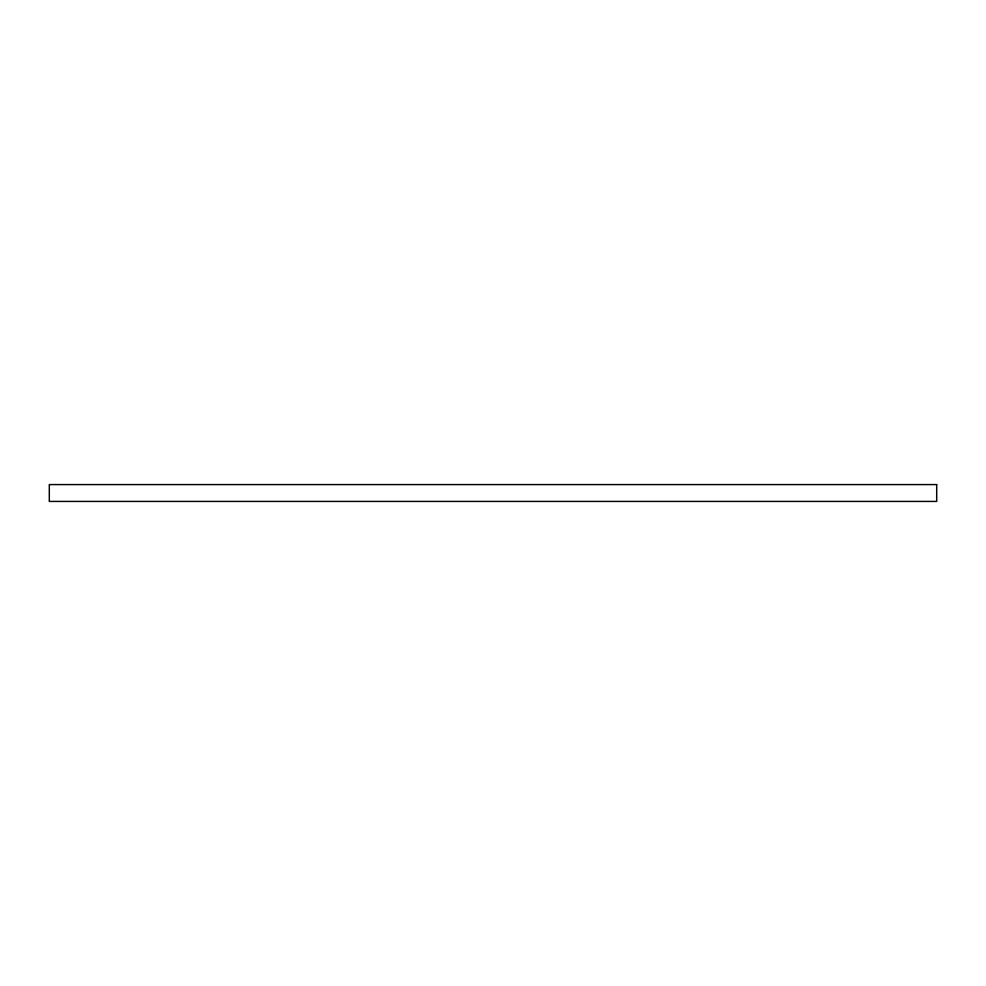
<?xml version="1.0" encoding="UTF-8"?>
<svg xmlns="http://www.w3.org/2000/svg" width="986" height="986" viewBox="0 0 986 986"><rect width="100%" height="100%" fill="white"/><g stroke="black" fill="none" stroke-linecap="round" stroke-linejoin="round"><path stroke-width="1.48" d="M936.7 484.582L49.3 484.582L49.3 501.418L936.7 501.418L936.7 484.582"/></g></svg>
